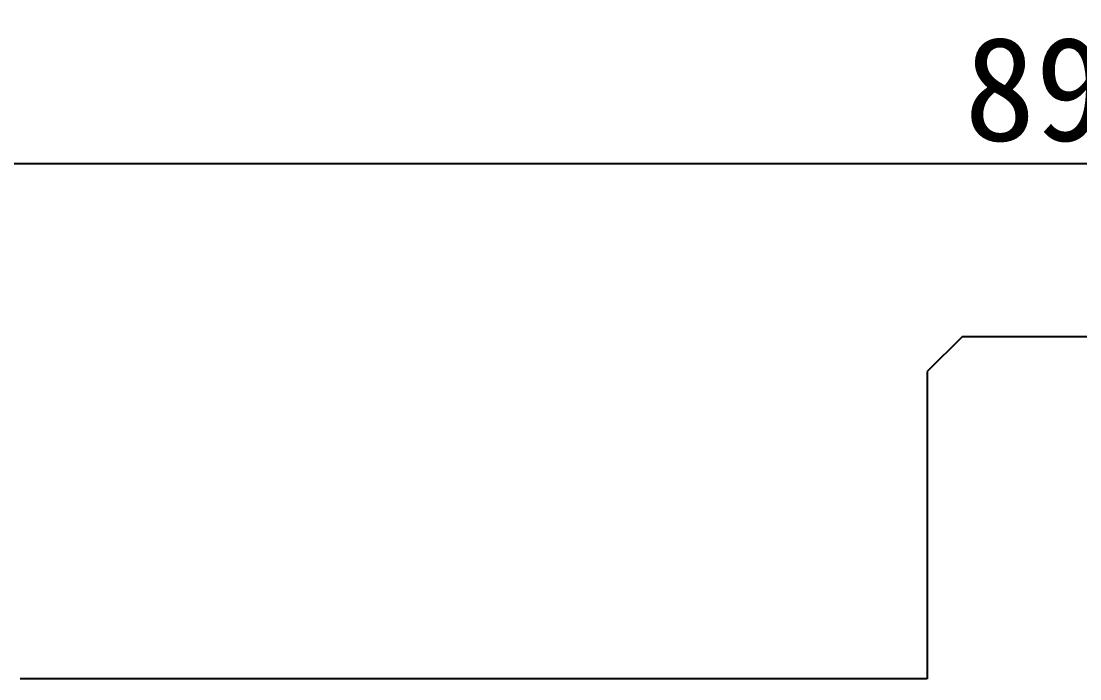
# Model space of a CAD drawing. Header units: millimetres. Extents: x 17383 to 35085, y 29540 to 59338.
# Drawn here: x 17458.53 to 17488.99, y 29690.93 to 29709.86 of the extents above; entities that cross this region are included whole.
import ezdxf

# ---------------------------------------------------------------- set-up
doc = ezdxf.new("R2010")
doc.units = ezdxf.units.MM
doc.header["$PDMODE"] = 2
doc.styles.get("Standard").update_dxf_attribs({"font": ''})
doc.styles.get('Standard').set_extended_font_data('SimSun')
doc.dimstyles.new('ISO-25', dxfattribs={"dimtxt": 3, "dimasz": 2.5, "dimexe": 1.25, "dimexo": 0.3, "dimtad": 1, "dimdsep": 46, "dimtxsty": 'Standard', "dimcen": 2.5, "dimclrd": 5, "dimclre": 5, "dimadec": 0, "dimazin": 0, "dimtfac": 1, "dimtmove": 0, "dimatfit": 3, "dimfxl": 1, "dimarcsym": 0})

# ---------------------------------------------------------------- blocks, each defined once
blk = doc.blocks.new('*D10')
at = {"color": 5, "lineweight": -2}
for p, q in [((17445.101, 29698.926), (17445.101, 29707.017)), ((17534.401, 29698.926), (17534.401, 29707.017)), ((17447.601, 29705.767), (17531.901, 29705.767))]:
    blk.add_line(p, q, dxfattribs=at)
at = {"color": 5}
for points in [[(17447.601, 29706.183), (17447.601, 29705.35), (17445.101, 29705.767)], [(17531.901, 29706.183), (17531.901, 29705.35), (17534.401, 29705.767)]]:
    blk.add_solid(points, dxfattribs=at)
at = {"layer": 'Defpoints', "color": 0}
for p in [(17534.401, 29705.767), (17445.101, 29698.626), (17534.401, 29698.626)]:
    blk.add_point(p, dxfattribs=at)
at = {"color": 0, "insert": (17489.751, 29707.892), "char_height": 3, "attachment_point": 5}
blk.add_mtext('89.3', dxfattribs=at)

msp = doc.modelspace()

# ---------------------------------------------------------------- linework, layer by layer
at = {"color": 7, "linetype": 'Continuous'}
for p, q in [((17485.601, 29700.776), (17484.601, 29699.776)), ((17532.251, 29700.776), (17485.601, 29700.776)), ((17484.601, 29699.776), (17484.601, 29690.926)), ((17484.601, 29690.926), (17458.501, 29690.926))]:
    msp.add_line(p, q, dxfattribs=at)

# ---------------------------------------------------------------- dimensions: what is measured, and where the dimension line sits
dim = msp.add_linear_dim(base=(17534.401, 29705.767), p1=(17445.101, 29698.626), p2=(17534.401, 29698.626), dimstyle='ISO-25')
dim.commit()
dim.dimension.update_dxf_attribs({"geometry": '*D10', "text_midpoint": (17489.751, 29707.892)})

doc.saveas('drawing.dxf')
